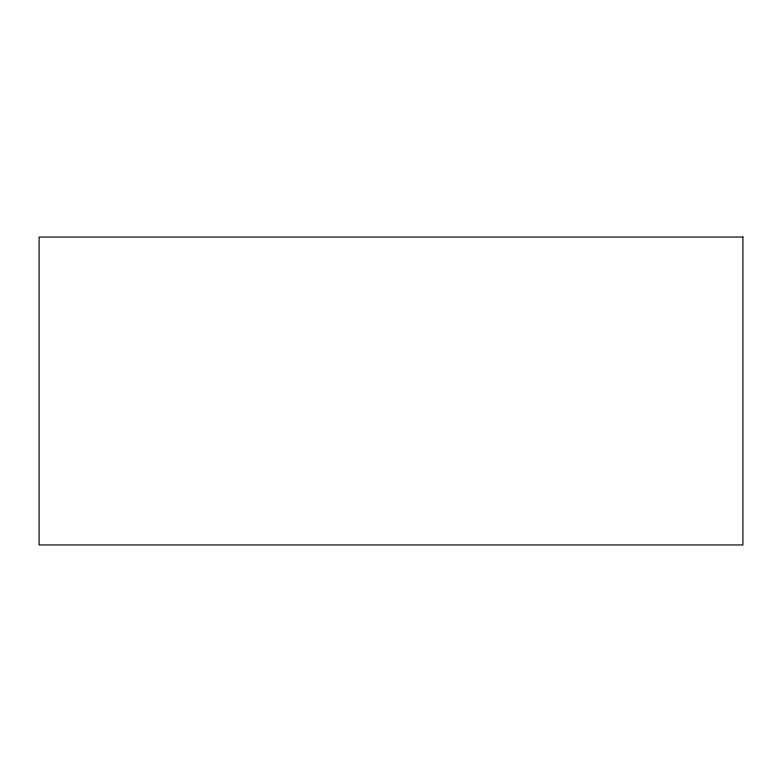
<?xml version="1.0" encoding="UTF-8"?>
<svg xmlns="http://www.w3.org/2000/svg" width="782" height="782" viewBox="0 0 782 782"><rect width="100%" height="100%" fill="white"/><g stroke="black" fill="none" stroke-linecap="round" stroke-linejoin="round"><path stroke-width="1.17" d="M742.9 237.044L39.1 237.044L39.1 544.956L742.9 544.956L742.9 237.044"/></g></svg>
